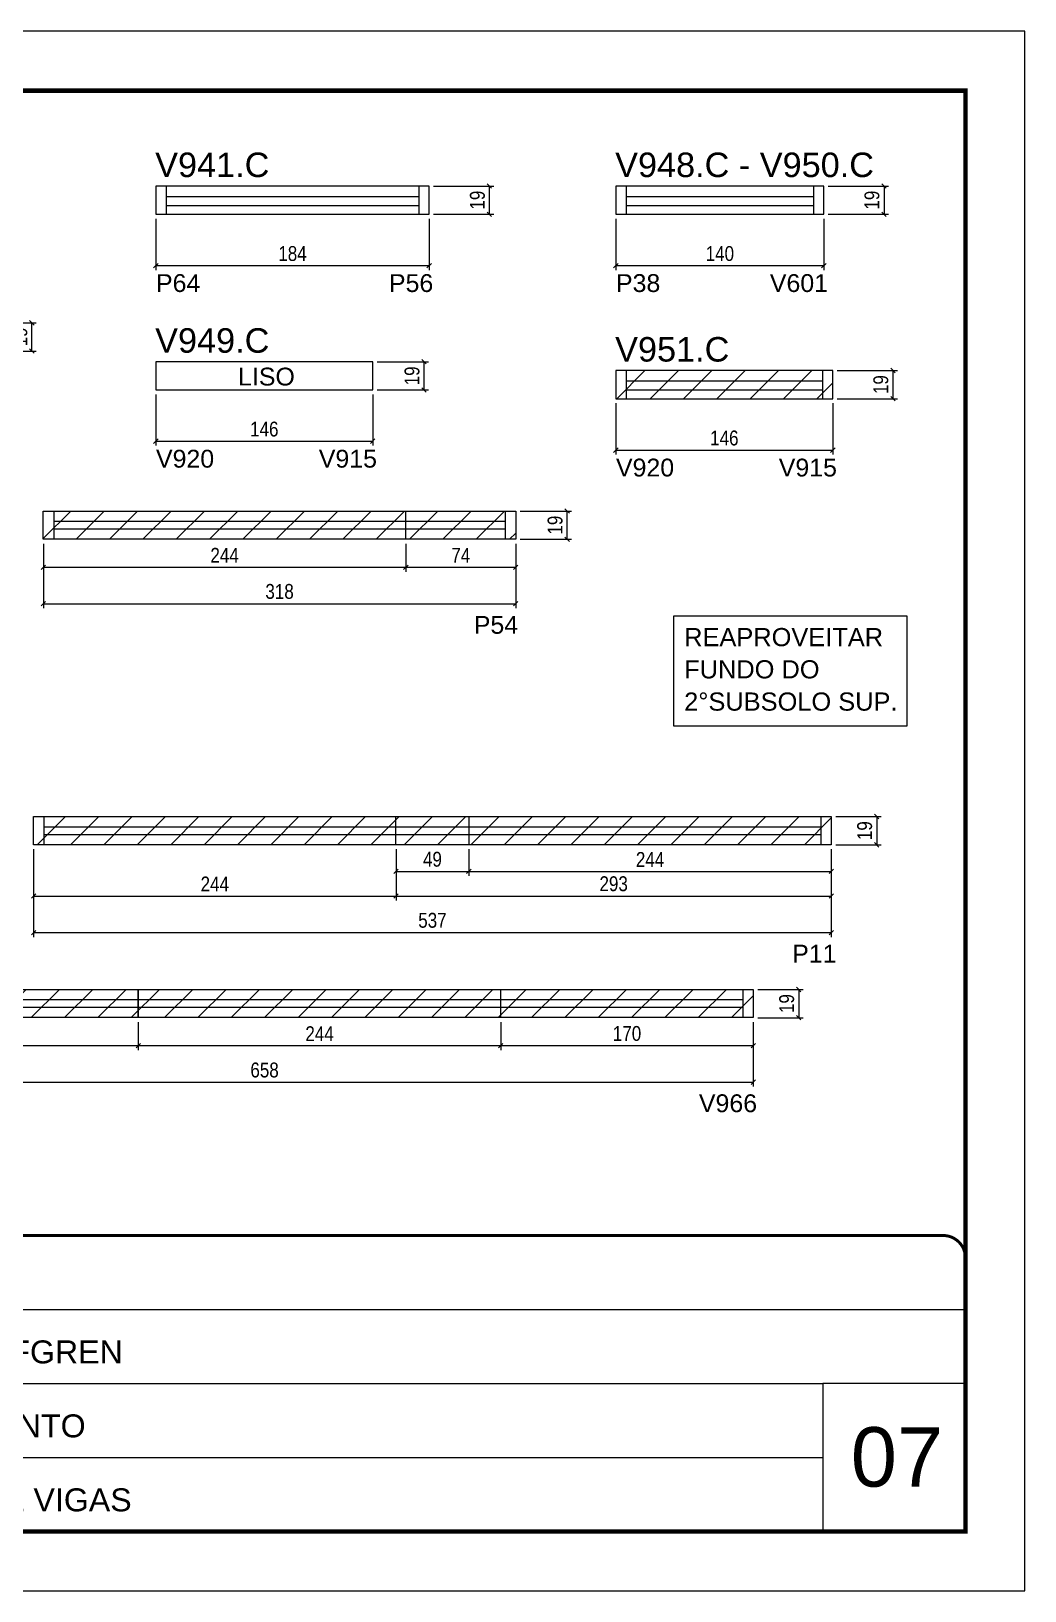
# Model space of a CAD drawing. Extents: x 1959 to 8212, y 239 to 4735.
# Drawn here: x 5958 to 6627, y 2537 to 3587 of the extents above; entities that cross this region are included whole.
import ezdxf

# ---------------------------------------------------------------- set-up
doc = ezdxf.new("R2010")
doc.units = 0
doc.linetypes.add('CONTINUO', pattern=[0])
doc.linetypes.add('DASHED', pattern=[0.75, 0.5, -0.25])
for name, color, linetype in [('5', 5, 'Continuous'), ('COTA', 241, 'Continuous'), ('NOMENCLATURA', 7, 'Continuous'), ('Painéis', 200, 'Continuous'), ('SARR_2.2x7', 40, 'Continuous')]:
    doc.layers.add(name, color=color, linetype=linetype)
for name, color, linetype, lineweight in [('CARIMBO', 255, 'Continuous', 9), ('Folhas', 255, 'Continuous', 9), ('REAPROVEITAMENTO', 251, 'Continuous', 9), ('SARRAFO DE PRESSAO', 251, 'DASHED', 9)]:
    doc.layers.add(name, color=color, linetype=linetype, lineweight=lineweight)
doc.styles.add('ARIAL', font='arial.ttf')
doc.styles.add('COTA TECNICA', font='techl___.ttf', dxfattribs={"height": 10})
doc.styles.add('COTA TECNICA-50', font='techl___.ttf', dxfattribs={"height": 10})
doc.styles.get("Standard").update_dxf_attribs({"font": 'arial.ttf'})
doc.dimstyles.new('COTA PAINEL-50', dxfattribs={"dimtxt": 10, "dimasz": 3, "dimexe": 3, "dimexo": 3, "dimgap": 3, "dimtad": 1, "dimdec": 1, "dimzin": 12, "dimdsep": 46, "dimtxsty": 'COTA TECNICA-50', "dimblk1": 'OBLIQUE', "dimblk2": 'OBLIQUE', "dimsah": 1, "dimcen": 0.9, "dimclrd": 4, "dimclre": 4, "dimclrt": 240, "dimadec": 1, "dimazin": 3, "dimtfac": 1, "dimtdec": 1, "dimtmove": 0, "dimatfit": 3, "dimfxl": 1, "dimtolj": 1, "dimtzin": 12, "dimarcsym": 0})
doc.dimstyles.new('PAINEL', dxfattribs={"dimtxt": 10, "dimasz": 3, "dimexe": 3, "dimexo": 3, "dimgap": 3, "dimtad": 1, "dimdec": 1, "dimzin": 12, "dimdsep": 46, "dimtxsty": 'COTA TECNICA', "dimblk1": 'OBLIQUE', "dimblk2": 'OBLIQUE', "dimsah": 1, "dimcen": 0.9, "dimclrd": 4, "dimclre": 4, "dimclrt": 240, "dimadec": 1, "dimazin": 3, "dimtfac": 1, "dimtdec": 1, "dimtmove": 0, "dimatfit": 3, "dimfxl": 1, "dimtolj": 1, "dimtzin": 12, "dimarcsym": 0})
pattern_1 = [(45, (42.242, -30.155), (-11.22532, 11.22532), [])]

# ---------------------------------------------------------------- blocks, each defined once
blk = doc.blocks.new('9999999999')
at = {"color": 30, "linetype": 'CONTINUO'}
for p, q in [((98564.6, 34379.6), (99584, 34379.6)), ((98564.6, 34329.8), (99488, 34329.8)), ((99584, 34329.8), (99488, 34329.8)), ((99488, 34329.8), (99488, 34230.2)), ((98564.6, 34280), (99488, 34280))]:
    blk.add_line(p, q, dxfattribs=at)
at = {"color": 30, "linetype": 'CONTINUO', "const_width": 2}
blk.add_lwpolyline([(99584, 34230.2), (99584, 34414.4, 0.414214), (99569, 34429.4), (98229, 34429.4, 0.414214), (98214, 34414.4), (98214, 34245.2, 0.414214), (98229, 34230.2), (99584, 34230.2)], format="xyb", dxfattribs=at)
at = {"layer": 'Folhas'}
blk.add_lwpolyline([(98139, 34190.2), (99624, 34190.2), (99624, 35240.2), (98139, 35240.2)], close=True, dxfattribs=at)
at = {"layer": 'Folhas', "color": 30, "const_width": 3}
blk.add_lwpolyline([(98214, 34230.2), (99584, 34230.2), (99584, 35200.2), (98214, 35200.2)], close=True, dxfattribs=at)
at = {"color": 7, "linetype": 'Continuous', "ltscale": 5, "style": 'ARIAL'}
for s, p in [('LEAF LOEFGREN', (98837.7, 34343.3)), ('1° PAVIMENTO', (98837.7, 34293.5)), ('FUNDO DE VIGAS', (98837.7, 34243.7))]:
    blk.add_text(s, height=15.483, dxfattribs=at).set_placement(p)
blk = doc.blocks.new('_Oblique')
at = {"color": 0, "linetype": 'ByBlock', "lineweight": -2}
blk.add_line((-0.5, -0.5), (0.5, 0.5), dxfattribs=at)
blk = doc.blocks.new('*D382')
at = {"layer": 'COTA', "color": 4, "lineweight": -2, "transparency": 16777216}
for p, q in [((5927.5, 3390.3), (5961.8, 3390.3)), ((5958.8, 3371.3), (5958.8, 3390.3)), ((5927.5, 3371.3), (5961.8, 3371.3))]:
    blk.add_line(p, q, dxfattribs=at)
at = {"layer": 'Defpoints', "color": 0, "transparency": 16777216}
for p in [(5924.5, 3390.3), (5958.8, 3390.3), (5924.5, 3371.3)]:
    blk.add_point(p, dxfattribs=at)
at = {"layer": 'COTA', "color": 4, "lineweight": -2, "transparency": 16777216, "xscale": 3, "yscale": 3, "zscale": 3}
for p, rotation in [((5958.8, 3390.3), 90), ((5958.8, 3371.3), 270)]:
    blk.add_blockref('_Oblique', p, dxfattribs=dict(at, rotation=rotation))
at = {"layer": 'COTA', "color": 240, "transparency": 16777216, "insert": (5950.8, 3380.8), "char_height": 10, "attachment_point": 5, "rotation": 90, "style": 'COTA TECNICA'}
blk.add_mtext('\\A1;19', dxfattribs=at)
blk = doc.blocks.new('*D400')
at = {"layer": 'COTA', "color": 4, "lineweight": -2, "transparency": 16777216}
for p, q in [((5966.6, 3241.6), (5966.6, 3198.2)), ((6284.6, 3241.6), (6284.6, 3198.2)), ((5966.6, 3201.2), (6284.6, 3201.2))]:
    blk.add_line(p, q, dxfattribs=at)
at = {"layer": 'Defpoints', "color": 0, "transparency": 16777216}
for p in [(5966.6, 3244.6), (6284.6, 3244.6), (6284.6, 3201.2)]:
    blk.add_point(p, dxfattribs=at)
at = {"layer": 'COTA', "color": 4, "lineweight": -2, "transparency": 16777216, "xscale": 3, "yscale": 3, "zscale": 3, "rotation": 180}
blk.add_blockref('_Oblique', (5966.6, 3201.2), dxfattribs=at)
at = {"layer": 'COTA', "color": 4, "lineweight": -2, "transparency": 16777216, "xscale": 3, "yscale": 3, "zscale": 3}
blk.add_blockref('_Oblique', (6284.6, 3201.2), dxfattribs=at)
at = {"layer": 'COTA', "color": 240, "transparency": 16777216, "insert": (6125.6, 3209.4), "char_height": 10, "attachment_point": 5, "style": 'COTA TECNICA'}
blk.add_mtext('\\A1;318', dxfattribs=at)
blk = doc.blocks.new('*D401')
at = {"layer": 'COTA', "color": 4, "lineweight": -2, "transparency": 16777216}
for p, q in [((6287.6, 3263.6), (6322.2, 3263.6)), ((6319.2, 3244.6), (6319.2, 3263.6)), ((6287.6, 3244.6), (6322.2, 3244.6))]:
    blk.add_line(p, q, dxfattribs=at)
at = {"layer": 'Defpoints', "color": 0, "transparency": 16777216}
for p in [(6284.6, 3263.6), (6319.2, 3263.6), (6284.6, 3244.6)]:
    blk.add_point(p, dxfattribs=at)
at = {"layer": 'COTA', "color": 4, "lineweight": -2, "transparency": 16777216, "xscale": 3, "yscale": 3, "zscale": 3}
for p, rotation in [((6319.2, 3263.6), 90), ((6319.2, 3244.6), 270)]:
    blk.add_blockref('_Oblique', p, dxfattribs=dict(at, rotation=rotation))
at = {"layer": 'COTA', "color": 240, "transparency": 16777216, "insert": (6311.1, 3254.1), "char_height": 10, "attachment_point": 5, "rotation": 90, "style": 'COTA TECNICA'}
blk.add_mtext('\\A1;19', dxfattribs=at)
blk = doc.blocks.new('*D413')
at = {"layer": 'COTA', "color": 4, "lineweight": -2, "transparency": 16777216}
for p, q in [((5966.6, 3241.6), (5966.6, 3222.7)), ((6210.6, 3241.6), (6210.6, 3222.7)), ((5966.6, 3225.7), (6210.6, 3225.7))]:
    blk.add_line(p, q, dxfattribs=at)
at = {"layer": 'Defpoints', "color": 0, "transparency": 16777216}
for p in [(5966.6, 3244.6), (6210.6, 3244.6), (6210.6, 3225.7)]:
    blk.add_point(p, dxfattribs=at)
at = {"layer": 'COTA', "color": 4, "lineweight": -2, "transparency": 16777216, "xscale": 3, "yscale": 3, "zscale": 3, "rotation": 180}
blk.add_blockref('_Oblique', (5966.6, 3225.7), dxfattribs=at)
at = {"layer": 'COTA', "color": 4, "lineweight": -2, "transparency": 16777216, "xscale": 3, "yscale": 3, "zscale": 3}
blk.add_blockref('_Oblique', (6210.6, 3225.7), dxfattribs=at)
at = {"layer": 'COTA', "color": 240, "transparency": 16777216, "insert": (6088.6, 3233.8), "char_height": 10, "attachment_point": 5, "style": 'COTA TECNICA'}
blk.add_mtext('\\A1;244', dxfattribs=at)
blk = doc.blocks.new('*D414')
at = {"layer": 'COTA', "color": 4, "lineweight": -2, "transparency": 16777216}
for p, q in [((6210.6, 3241.6), (6210.6, 3222.7)), ((6284.6, 3241.6), (6284.6, 3222.7)), ((6210.6, 3225.7), (6284.6, 3225.7))]:
    blk.add_line(p, q, dxfattribs=at)
at = {"layer": 'Defpoints', "color": 0, "transparency": 16777216}
for p in [(6210.6, 3244.6), (6284.6, 3244.6), (6284.6, 3225.7)]:
    blk.add_point(p, dxfattribs=at)
at = {"layer": 'COTA', "color": 4, "lineweight": -2, "transparency": 16777216, "xscale": 3, "yscale": 3, "zscale": 3, "rotation": 180}
blk.add_blockref('_Oblique', (6210.6, 3225.7), dxfattribs=at)
at = {"layer": 'COTA', "color": 4, "lineweight": -2, "transparency": 16777216, "xscale": 3, "yscale": 3, "zscale": 3}
blk.add_blockref('_Oblique', (6284.6, 3225.7), dxfattribs=at)
at = {"layer": 'COTA', "color": 240, "transparency": 16777216, "insert": (6247.6, 3233.8), "char_height": 10, "attachment_point": 5, "style": 'COTA TECNICA'}
blk.add_mtext('\\A1;74', dxfattribs=at)
blk = doc.blocks.new('*D407')
at = {"layer": 'COTA', "color": 4, "linetype": 'ByBlock', "lineweight": -2, "transparency": 16777216}
for p, q in [((5960, 3035.9), (5960, 3001.4)), ((6204, 3035.9), (6204, 3001.4)), ((5960, 3004.4), (6204, 3004.4))]:
    blk.add_line(p, q, dxfattribs=at)
at = {"layer": 'Defpoints', "color": 0, "linetype": 'ByBlock', "transparency": 16777216}
for p in [(5960, 3038.9), (6204, 3038.9), (6204, 3004.4)]:
    blk.add_point(p, dxfattribs=at)
at = {"layer": 'COTA', "color": 4, "linetype": 'ByBlock', "lineweight": -2, "transparency": 16777216, "xscale": 3, "yscale": 3, "zscale": 3, "rotation": 180}
blk.add_blockref('_Oblique', (5960, 3004.4), dxfattribs=at)
at = {"layer": 'COTA', "color": 4, "linetype": 'ByBlock', "lineweight": -2, "transparency": 16777216, "xscale": 3, "yscale": 3, "zscale": 3}
blk.add_blockref('_Oblique', (6204, 3004.4), dxfattribs=at)
at = {"layer": 'COTA', "color": 240, "linetype": 'ByBlock', "transparency": 16777216, "insert": (6082, 3012.5), "char_height": 10, "attachment_point": 5, "style": 'COTA TECNICA-50'}
blk.add_mtext('\\A1;244', dxfattribs=at)
blk = doc.blocks.new('*D408')
at = {"layer": 'COTA', "color": 4, "linetype": 'ByBlock', "lineweight": -2, "transparency": 16777216}
for p, q in [((6204, 3035.9), (6204, 3001.4)), ((6497, 3035.9), (6497, 3001.4)), ((6204, 3004.4), (6497, 3004.4))]:
    blk.add_line(p, q, dxfattribs=at)
at = {"layer": 'Defpoints', "color": 0, "linetype": 'ByBlock', "transparency": 16777216}
for p in [(6204, 3038.9), (6497, 3038.9), (6497, 3004.4)]:
    blk.add_point(p, dxfattribs=at)
at = {"layer": 'COTA', "color": 4, "linetype": 'ByBlock', "lineweight": -2, "transparency": 16777216, "xscale": 3, "yscale": 3, "zscale": 3, "rotation": 180}
blk.add_blockref('_Oblique', (6204, 3004.4), dxfattribs=at)
at = {"layer": 'COTA', "color": 4, "linetype": 'ByBlock', "lineweight": -2, "transparency": 16777216, "xscale": 3, "yscale": 3, "zscale": 3}
blk.add_blockref('_Oblique', (6497, 3004.4), dxfattribs=at)
at = {"layer": 'COTA', "color": 240, "linetype": 'ByBlock', "transparency": 16777216, "insert": (6350.5, 3012.6), "char_height": 10, "attachment_point": 5, "style": 'COTA TECNICA-50'}
blk.add_mtext('\\A1;293', dxfattribs=at)
blk = doc.blocks.new('*D418')
at = {"layer": 'COTA', "color": 4, "lineweight": -2, "transparency": 16777216}
for p, q in [((5960, 3035.9), (5960, 2976.8)), ((6497, 3035.9), (6497, 2976.8)), ((5960, 2979.8), (6497, 2979.8))]:
    blk.add_line(p, q, dxfattribs=at)
at = {"layer": 'Defpoints', "color": 0, "transparency": 16777216}
for p in [(5960, 3038.9), (6497, 3038.9), (6497, 2979.8)]:
    blk.add_point(p, dxfattribs=at)
at = {"layer": 'COTA', "color": 4, "lineweight": -2, "transparency": 16777216, "xscale": 3, "yscale": 3, "zscale": 3, "rotation": 180}
blk.add_blockref('_Oblique', (5960, 2979.8), dxfattribs=at)
at = {"layer": 'COTA', "color": 4, "lineweight": -2, "transparency": 16777216, "xscale": 3, "yscale": 3, "zscale": 3}
blk.add_blockref('_Oblique', (6497, 2979.8), dxfattribs=at)
at = {"layer": 'COTA', "color": 240, "transparency": 16777216, "insert": (6228.5, 2988), "char_height": 10, "attachment_point": 5, "style": 'COTA TECNICA'}
blk.add_mtext('\\A1;537', dxfattribs=at)
blk = doc.blocks.new('*D409')
at = {"layer": 'COTA', "color": 4, "linetype": 'ByBlock', "lineweight": -2, "transparency": 16777216}
for p, q in [((5786.5, 2919.5), (5786.5, 2900.7)), ((6030.5, 2919.5), (6030.5, 2900.7)), ((5786.5, 2903.7), (6030.5, 2903.7))]:
    blk.add_line(p, q, dxfattribs=at)
at = {"layer": 'Defpoints', "color": 0, "linetype": 'ByBlock', "transparency": 16777216}
for p in [(5786.5, 2922.5), (6030.5, 2922.5), (6030.5, 2903.7)]:
    blk.add_point(p, dxfattribs=at)
at = {"layer": 'COTA', "color": 4, "linetype": 'ByBlock', "lineweight": -2, "transparency": 16777216, "xscale": 3, "yscale": 3, "zscale": 3, "rotation": 180}
blk.add_blockref('_Oblique', (5786.5, 2903.7), dxfattribs=at)
at = {"layer": 'COTA', "color": 4, "linetype": 'ByBlock', "lineweight": -2, "transparency": 16777216, "xscale": 3, "yscale": 3, "zscale": 3}
blk.add_blockref('_Oblique', (6030.5, 2903.7), dxfattribs=at)
at = {"layer": 'COTA', "color": 240, "linetype": 'ByBlock', "transparency": 16777216, "insert": (5908.5, 2911.7), "char_height": 10, "attachment_point": 5, "style": 'COTA TECNICA-50'}
blk.add_mtext('\\A1;244', dxfattribs=at)
blk = doc.blocks.new('*D410')
at = {"layer": 'COTA', "color": 4, "linetype": 'ByBlock', "lineweight": -2, "transparency": 16777216}
for p, q in [((6030.5, 2919.5), (6030.5, 2900.7)), ((6274.5, 2919.5), (6274.5, 2900.7)), ((6030.5, 2903.7), (6274.5, 2903.7))]:
    blk.add_line(p, q, dxfattribs=at)
at = {"layer": 'Defpoints', "color": 0, "linetype": 'ByBlock', "transparency": 16777216}
for p in [(6030.5, 2922.5), (6274.5, 2922.5), (6274.5, 2903.7)]:
    blk.add_point(p, dxfattribs=at)
at = {"layer": 'COTA', "color": 4, "linetype": 'ByBlock', "lineweight": -2, "transparency": 16777216, "xscale": 3, "yscale": 3, "zscale": 3, "rotation": 180}
blk.add_blockref('_Oblique', (6030.5, 2903.7), dxfattribs=at)
at = {"layer": 'COTA', "color": 4, "linetype": 'ByBlock', "lineweight": -2, "transparency": 16777216, "xscale": 3, "yscale": 3, "zscale": 3}
blk.add_blockref('_Oblique', (6274.5, 2903.7), dxfattribs=at)
at = {"layer": 'COTA', "color": 240, "linetype": 'ByBlock', "transparency": 16777216, "insert": (6152.5, 2911.7), "char_height": 10, "attachment_point": 5, "style": 'COTA TECNICA-50'}
blk.add_mtext('\\A1;244', dxfattribs=at)
blk = doc.blocks.new('*D411')
at = {"layer": 'COTA', "color": 4, "lineweight": -2, "transparency": 16777216}
for p, q in [((5786.5, 2919.5), (5786.5, 2876.1)), ((6444.5, 2919.5), (6444.5, 2876.1)), ((5786.5, 2879.1), (6444.5, 2879.1))]:
    blk.add_line(p, q, dxfattribs=at)
at = {"layer": 'Defpoints', "color": 0, "transparency": 16777216}
for p in [(5786.5, 2922.5), (6444.5, 2922.5), (6444.5, 2879.1)]:
    blk.add_point(p, dxfattribs=at)
at = {"layer": 'COTA', "color": 4, "lineweight": -2, "transparency": 16777216, "xscale": 3, "yscale": 3, "zscale": 3, "rotation": 180}
blk.add_blockref('_Oblique', (5786.5, 2879.1), dxfattribs=at)
at = {"layer": 'COTA', "color": 4, "lineweight": -2, "transparency": 16777216, "xscale": 3, "yscale": 3, "zscale": 3}
blk.add_blockref('_Oblique', (6444.5, 2879.1), dxfattribs=at)
at = {"layer": 'COTA', "color": 240, "transparency": 16777216, "insert": (6115.5, 2887.2), "char_height": 10, "attachment_point": 5, "style": 'COTA TECNICA'}
blk.add_mtext('\\A1;658', dxfattribs=at)
blk = doc.blocks.new('*D419')
at = {"layer": 'COTA', "color": 4, "lineweight": -2, "transparency": 16777216}
for p, q in [((6274.5, 2919.5), (6274.5, 2900.7)), ((6444.5, 2919.5), (6444.5, 2900.7)), ((6274.5, 2903.7), (6444.5, 2903.7))]:
    blk.add_line(p, q, dxfattribs=at)
at = {"layer": 'Defpoints', "color": 0, "transparency": 16777216}
for p in [(6274.5, 2922.5), (6444.5, 2922.5), (6444.5, 2903.7)]:
    blk.add_point(p, dxfattribs=at)
at = {"layer": 'COTA', "color": 4, "lineweight": -2, "transparency": 16777216, "xscale": 3, "yscale": 3, "zscale": 3, "rotation": 180}
blk.add_blockref('_Oblique', (6274.5, 2903.7), dxfattribs=at)
at = {"layer": 'COTA', "color": 4, "lineweight": -2, "transparency": 16777216, "xscale": 3, "yscale": 3, "zscale": 3}
blk.add_blockref('_Oblique', (6444.5, 2903.7), dxfattribs=at)
at = {"layer": 'COTA', "color": 240, "transparency": 16777216, "insert": (6359.5, 2911.8), "char_height": 10, "attachment_point": 5, "style": 'COTA TECNICA'}
blk.add_mtext('\\A1;170', dxfattribs=at)
blk = doc.blocks.new('*D420')
at = {"layer": 'COTA', "color": 4, "lineweight": -2, "transparency": 16777216}
for p, q in [((6447.5, 2941.5), (6478.1, 2941.5)), ((6475.1, 2941.5), (6475.1, 2922.5)), ((6447.5, 2922.5), (6478.1, 2922.5))]:
    blk.add_line(p, q, dxfattribs=at)
at = {"layer": 'Defpoints', "color": 0, "transparency": 16777216}
for p in [(6444.5, 2941.5), (6444.5, 2922.5), (6475.1, 2922.5)]:
    blk.add_point(p, dxfattribs=at)
at = {"layer": 'COTA', "color": 4, "lineweight": -2, "transparency": 16777216, "xscale": 3, "yscale": 3, "zscale": 3}
for p, rotation in [((6475.1, 2941.5), 90), ((6475.1, 2922.5), 270)]:
    blk.add_blockref('_Oblique', p, dxfattribs=dict(at, rotation=rotation))
at = {"layer": 'COTA', "color": 240, "transparency": 16777216, "insert": (6467, 2932), "char_height": 10, "attachment_point": 5, "rotation": 90, "style": 'COTA TECNICA'}
blk.add_mtext('\\A1;19', dxfattribs=at)
blk = doc.blocks.new('*D422')
at = {"layer": 'COTA', "color": 4, "lineweight": -2, "transparency": 16777216}
for p, q in [((6204, 3035.9), (6204, 3018)), ((6253, 3035.9), (6253, 3018)), ((6204, 3021), (6253, 3021))]:
    blk.add_line(p, q, dxfattribs=at)
at = {"layer": 'Defpoints', "color": 0, "transparency": 16777216}
for p in [(6204, 3038.9), (6253, 3038.9), (6253, 3021)]:
    blk.add_point(p, dxfattribs=at)
at = {"layer": 'COTA', "color": 4, "lineweight": -2, "transparency": 16777216, "xscale": 3, "yscale": 3, "zscale": 3, "rotation": 180}
blk.add_blockref('_Oblique', (6204, 3021), dxfattribs=at)
at = {"layer": 'COTA', "color": 4, "lineweight": -2, "transparency": 16777216, "xscale": 3, "yscale": 3, "zscale": 3}
blk.add_blockref('_Oblique', (6253, 3021), dxfattribs=at)
at = {"layer": 'COTA', "color": 240, "transparency": 16777216, "insert": (6228.5, 3029.1), "char_height": 10, "attachment_point": 5, "style": 'COTA TECNICA'}
blk.add_mtext('\\A1;49', dxfattribs=at)
blk = doc.blocks.new('*D423')
at = {"layer": 'COTA', "color": 4, "lineweight": -2, "transparency": 16777216}
for p, q in [((6253, 3035.9), (6253, 3018)), ((6497, 3035.9), (6497, 3018)), ((6253, 3021), (6497, 3021))]:
    blk.add_line(p, q, dxfattribs=at)
at = {"layer": 'Defpoints', "color": 0, "transparency": 16777216}
for p in [(6253, 3038.9), (6497, 3038.9), (6497, 3021)]:
    blk.add_point(p, dxfattribs=at)
at = {"layer": 'COTA', "color": 4, "lineweight": -2, "transparency": 16777216, "xscale": 3, "yscale": 3, "zscale": 3, "rotation": 180}
blk.add_blockref('_Oblique', (6253, 3021), dxfattribs=at)
at = {"layer": 'COTA', "color": 4, "lineweight": -2, "transparency": 16777216, "xscale": 3, "yscale": 3, "zscale": 3}
blk.add_blockref('_Oblique', (6497, 3021), dxfattribs=at)
at = {"layer": 'COTA', "color": 240, "transparency": 16777216, "insert": (6375, 3029), "char_height": 10, "attachment_point": 5, "style": 'COTA TECNICA'}
blk.add_mtext('\\A1;244', dxfattribs=at)
blk = doc.blocks.new('*D427')
at = {"layer": 'COTA', "color": 4, "lineweight": -2, "transparency": 16777216}
for p, q in [((6500, 3057.9), (6530.6, 3057.9)), ((6527.6, 3057.9), (6527.6, 3038.9)), ((6500, 3038.9), (6530.6, 3038.9))]:
    blk.add_line(p, q, dxfattribs=at)
at = {"layer": 'Defpoints', "color": 0, "transparency": 16777216}
for p in [(6497, 3057.9), (6497, 3038.9), (6527.6, 3038.9)]:
    blk.add_point(p, dxfattribs=at)
at = {"layer": 'COTA', "color": 4, "lineweight": -2, "transparency": 16777216, "xscale": 3, "yscale": 3, "zscale": 3}
for p, rotation in [((6527.6, 3057.9), 90), ((6527.6, 3038.9), 270)]:
    blk.add_blockref('_Oblique', p, dxfattribs=dict(at, rotation=rotation))
at = {"layer": 'COTA', "color": 240, "transparency": 16777216, "insert": (6519.5, 3048.4), "char_height": 10, "attachment_point": 5, "rotation": 90, "style": 'COTA TECNICA'}
blk.add_mtext('\\A1;19', dxfattribs=at)
blk = doc.blocks.new('*D542')
at = {"layer": 'COTA', "color": 4, "linetype": 'ByBlock', "lineweight": -2, "transparency": 16777216}
for p, q in [((6042.3, 3460.4), (6042.3, 3425.8)), ((6226.3, 3460.4), (6226.3, 3425.8)), ((6042.3, 3428.8), (6226.3, 3428.8))]:
    blk.add_line(p, q, dxfattribs=at)
at = {"layer": 'Defpoints', "color": 0, "linetype": 'ByBlock', "transparency": 16777216}
for p in [(6042.3, 3463.4), (6226.3, 3463.4), (6226.3, 3428.8)]:
    blk.add_point(p, dxfattribs=at)
at = {"layer": 'COTA', "color": 4, "linetype": 'ByBlock', "lineweight": -2, "transparency": 16777216, "xscale": 3, "yscale": 3, "zscale": 3, "rotation": 180}
blk.add_blockref('_Oblique', (6042.3, 3428.8), dxfattribs=at)
at = {"layer": 'COTA', "color": 4, "linetype": 'ByBlock', "lineweight": -2, "transparency": 16777216, "xscale": 3, "yscale": 3, "zscale": 3}
blk.add_blockref('_Oblique', (6226.3, 3428.8), dxfattribs=at)
at = {"layer": 'COTA', "color": 240, "linetype": 'ByBlock', "transparency": 16777216, "insert": (6134.3, 3436.9), "char_height": 10, "attachment_point": 5, "style": 'COTA TECNICA-50'}
blk.add_mtext('\\A1;184', dxfattribs=at)
blk = doc.blocks.new('*D543')
at = {"layer": 'COTA', "color": 4, "lineweight": -2, "transparency": 16777216}
for p, q in [((6229.3, 3482.4), (6269.8, 3482.4)), ((6266.8, 3482.4), (6266.8, 3463.4)), ((6229.3, 3463.4), (6269.8, 3463.4))]:
    blk.add_line(p, q, dxfattribs=at)
at = {"layer": 'Defpoints', "color": 0, "transparency": 16777216}
for p in [(6226.3, 3482.4), (6226.3, 3463.4), (6266.8, 3463.4)]:
    blk.add_point(p, dxfattribs=at)
at = {"layer": 'COTA', "color": 4, "lineweight": -2, "transparency": 16777216, "xscale": 3, "yscale": 3, "zscale": 3}
for p, rotation in [((6266.8, 3482.4), 90), ((6266.8, 3463.4), 270)]:
    blk.add_blockref('_Oblique', p, dxfattribs=dict(at, rotation=rotation))
at = {"layer": 'COTA', "color": 240, "transparency": 16777216, "insert": (6258.8, 3472.9), "char_height": 10, "attachment_point": 5, "rotation": 90, "style": 'COTA TECNICA'}
blk.add_mtext('\\A1;19', dxfattribs=at)
blk = doc.blocks.new('*D578')
at = {"layer": 'COTA', "color": 4, "linetype": 'ByBlock', "lineweight": -2, "transparency": 16777216}
for p, q in [((6352, 3460.4), (6352, 3425.8)), ((6492, 3460.4), (6492, 3425.8)), ((6352, 3428.8), (6492, 3428.8))]:
    blk.add_line(p, q, dxfattribs=at)
at = {"layer": 'Defpoints', "color": 0, "linetype": 'ByBlock', "transparency": 16777216}
for p in [(6352, 3463.4), (6492, 3463.4), (6492, 3428.8)]:
    blk.add_point(p, dxfattribs=at)
at = {"layer": 'COTA', "color": 4, "linetype": 'ByBlock', "lineweight": -2, "transparency": 16777216, "xscale": 3, "yscale": 3, "zscale": 3, "rotation": 180}
blk.add_blockref('_Oblique', (6352, 3428.8), dxfattribs=at)
at = {"layer": 'COTA', "color": 4, "linetype": 'ByBlock', "lineweight": -2, "transparency": 16777216, "xscale": 3, "yscale": 3, "zscale": 3}
blk.add_blockref('_Oblique', (6492, 3428.8), dxfattribs=at)
at = {"layer": 'COTA', "color": 240, "linetype": 'ByBlock', "transparency": 16777216, "insert": (6422, 3436.9), "char_height": 10, "attachment_point": 5, "style": 'COTA TECNICA-50'}
blk.add_mtext('\\A1;140', dxfattribs=at)
blk = doc.blocks.new('*D579')
at = {"layer": 'COTA', "color": 4, "lineweight": -2, "transparency": 16777216}
for p, q in [((6495, 3482.4), (6535.5, 3482.4)), ((6532.5, 3482.4), (6532.5, 3463.4)), ((6495, 3463.4), (6535.5, 3463.4))]:
    blk.add_line(p, q, dxfattribs=at)
at = {"layer": 'Defpoints', "color": 0, "transparency": 16777216}
for p in [(6492, 3482.4), (6492, 3463.4), (6532.5, 3463.4)]:
    blk.add_point(p, dxfattribs=at)
at = {"layer": 'COTA', "color": 4, "lineweight": -2, "transparency": 16777216, "xscale": 3, "yscale": 3, "zscale": 3}
for p, rotation in [((6532.5, 3482.4), 90), ((6532.5, 3463.4), 270)]:
    blk.add_blockref('_Oblique', p, dxfattribs=dict(at, rotation=rotation))
at = {"layer": 'COTA', "color": 240, "transparency": 16777216, "insert": (6524.4, 3472.9), "char_height": 10, "attachment_point": 5, "rotation": 90, "style": 'COTA TECNICA'}
blk.add_mtext('\\A1;19', dxfattribs=at)
blk = doc.blocks.new('*D580')
at = {"layer": 'COTA', "color": 4, "linetype": 'ByBlock', "lineweight": -2, "transparency": 16777216}
for p, q in [((6042.3, 3342.1), (6042.3, 3307.6)), ((6188.3, 3342.1), (6188.3, 3307.6)), ((6042.3, 3310.6), (6188.3, 3310.6))]:
    blk.add_line(p, q, dxfattribs=at)
at = {"layer": 'Defpoints', "color": 0, "linetype": 'ByBlock', "transparency": 16777216}
for p in [(6042.3, 3345.1), (6188.3, 3345.1), (6188.3, 3310.6)]:
    blk.add_point(p, dxfattribs=at)
at = {"layer": 'COTA', "color": 4, "linetype": 'ByBlock', "lineweight": -2, "transparency": 16777216, "xscale": 3, "yscale": 3, "zscale": 3, "rotation": 180}
blk.add_blockref('_Oblique', (6042.3, 3310.6), dxfattribs=at)
at = {"layer": 'COTA', "color": 4, "linetype": 'ByBlock', "lineweight": -2, "transparency": 16777216, "xscale": 3, "yscale": 3, "zscale": 3}
blk.add_blockref('_Oblique', (6188.3, 3310.6), dxfattribs=at)
at = {"layer": 'COTA', "color": 240, "linetype": 'ByBlock', "transparency": 16777216, "insert": (6115.3, 3318.7), "char_height": 10, "attachment_point": 5, "style": 'COTA TECNICA-50'}
blk.add_mtext('\\A1;146', dxfattribs=at)
blk = doc.blocks.new('*D581')
at = {"layer": 'COTA', "color": 4, "lineweight": -2, "transparency": 16777216}
for p, q in [((6191.3, 3364.1), (6225.8, 3364.1)), ((6222.8, 3364.1), (6222.8, 3345.1)), ((6191.3, 3345.1), (6225.8, 3345.1))]:
    blk.add_line(p, q, dxfattribs=at)
at = {"layer": 'Defpoints', "color": 0, "transparency": 16777216}
for p in [(6188.3, 3364.1), (6188.3, 3345.1), (6222.8, 3345.1)]:
    blk.add_point(p, dxfattribs=at)
at = {"layer": 'COTA', "color": 4, "lineweight": -2, "transparency": 16777216, "xscale": 3, "yscale": 3, "zscale": 3}
for p, rotation in [((6222.8, 3364.1), 90), ((6222.8, 3345.1), 270)]:
    blk.add_blockref('_Oblique', p, dxfattribs=dict(at, rotation=rotation))
at = {"layer": 'COTA', "color": 240, "transparency": 16777216, "insert": (6214.8, 3354.6), "char_height": 10, "attachment_point": 5, "rotation": 90, "style": 'COTA TECNICA'}
blk.add_mtext('\\A1;19', dxfattribs=at)
blk = doc.blocks.new('*D582')
at = {"layer": 'COTA', "color": 4, "linetype": 'ByBlock', "lineweight": -2, "transparency": 16777216}
for p, q in [((6352, 3336.2), (6352, 3301.6)), ((6498, 3336.2), (6498, 3301.6)), ((6352, 3304.6), (6498, 3304.6))]:
    blk.add_line(p, q, dxfattribs=at)
at = {"layer": 'Defpoints', "color": 0, "linetype": 'ByBlock', "transparency": 16777216}
for p in [(6352, 3339.2), (6498, 3339.2), (6498, 3304.6)]:
    blk.add_point(p, dxfattribs=at)
at = {"layer": 'COTA', "color": 4, "linetype": 'ByBlock', "lineweight": -2, "transparency": 16777216, "xscale": 3, "yscale": 3, "zscale": 3, "rotation": 180}
blk.add_blockref('_Oblique', (6352, 3304.6), dxfattribs=at)
at = {"layer": 'COTA', "color": 4, "linetype": 'ByBlock', "lineweight": -2, "transparency": 16777216, "xscale": 3, "yscale": 3, "zscale": 3}
blk.add_blockref('_Oblique', (6498, 3304.6), dxfattribs=at)
at = {"layer": 'COTA', "color": 240, "linetype": 'ByBlock', "transparency": 16777216, "insert": (6425, 3312.7), "char_height": 10, "attachment_point": 5, "style": 'COTA TECNICA-50'}
blk.add_mtext('\\A1;146', dxfattribs=at)
blk = doc.blocks.new('*D583')
at = {"layer": 'COTA', "color": 4, "lineweight": -2, "transparency": 16777216}
for p, q in [((6501, 3358.2), (6541.5, 3358.2)), ((6538.5, 3358.2), (6538.5, 3339.2)), ((6501, 3339.2), (6541.5, 3339.2))]:
    blk.add_line(p, q, dxfattribs=at)
at = {"layer": 'Defpoints', "color": 0, "transparency": 16777216}
for p in [(6498, 3358.2), (6498, 3339.2), (6538.5, 3339.2)]:
    blk.add_point(p, dxfattribs=at)
at = {"layer": 'COTA', "color": 4, "lineweight": -2, "transparency": 16777216, "xscale": 3, "yscale": 3, "zscale": 3}
for p, rotation in [((6538.5, 3358.2), 90), ((6538.5, 3339.2), 270)]:
    blk.add_blockref('_Oblique', p, dxfattribs=dict(at, rotation=rotation))
at = {"layer": 'COTA', "color": 240, "transparency": 16777216, "insert": (6530.4, 3348.7), "char_height": 10, "attachment_point": 5, "rotation": 90, "style": 'COTA TECNICA'}
blk.add_mtext('\\A1;19', dxfattribs=at)

msp = doc.modelspace()

# ---------------------------------------------------------------- hatches: boundary and pattern name
at = {"layer": 'REAPROVEITAMENTO'}
h = msp.add_hatch(dxfattribs=at)
h.set_pattern_fill('ANSI31', color=256, scale=5, style=0)
h.set_pattern_definition(pattern_1)
h.paths.add_polyline_path([(6497.97, 3339.16), (6497.97, 3358.16), (6351.97, 3358.16), (6351.97, 3339.16)])
h = msp.add_hatch(dxfattribs=at)
h.set_pattern_fill('ANSI31', color=256, scale=5, style=0)
h.set_pattern_definition(pattern_1)
h.paths.add_polyline_path([(6210.57, 3263.59), (5966.57, 3263.59), (5966.57, 3244.59), (6210.57, 3244.59)])
h.paths.add_polyline_path([(6284.57, 3263.59), (6210.57, 3263.59), (6210.57, 3244.59), (6284.57, 3244.59)])
h = msp.add_hatch(dxfattribs=at)
h.set_pattern_fill('ANSI31', color=256, scale=5, style=0)
h.set_pattern_definition(pattern_1)
h.paths.add_polyline_path([(6203.95, 3057.86), (5959.95, 3057.86), (5959.95, 3038.86), (6203.95, 3038.86)])
h.paths.add_polyline_path([(6252.95, 3057.86), (6203.95, 3057.86), (6203.95, 3038.86), (6252.95, 3038.86)])
h.paths.add_polyline_path([(6496.95, 3057.86), (6252.95, 3057.86), (6252.95, 3038.86), (6496.95, 3038.86)])
h = msp.add_hatch(dxfattribs=at)
h.set_pattern_fill('ANSI31', color=256, scale=5, style=0)
h.set_pattern_definition(pattern_1)
h.paths.add_polyline_path([(5512.95, 2941.52), (5268.95, 2941.52), (5268.95, 2922.52), (5512.95, 2922.52)])
h.paths.add_polyline_path([(5756.45, 2941.52), (5512.95, 2941.52), (5512.95, 2922.52), (5756.45, 2922.52)])
h.paths.add_polyline_path([(6030.45, 2941.52), (5786.45, 2941.52), (5786.45, 2922.52), (6030.45, 2922.52)])
h.paths.add_polyline_path([(6274.45, 2941.52), (6030.45, 2941.52), (6030.45, 2922.52), (6274.45, 2922.52)])
h.paths.add_polyline_path([(6444.45, 2941.52), (6274.45, 2941.52), (6274.45, 2922.52), (6444.45, 2922.52)])

# ---------------------------------------------------------------- linework, layer by layer
at = {"layer": 'COTA'}
msp.add_lwpolyline([(6390.98, 3192.93), (6547.94, 3192.93), (6547.94, 3118.67), (6390.98, 3118.67)], close=True, dxfattribs=at)
at = {"layer": 'Painéis'}
for p, q in [((5966.57, 3244.59), (5966.57, 3263.59)), ((5966.57, 3263.59), (6284.57, 3263.59)), ((6210.57, 3244.59), (6210.57, 3263.59)), ((6284.57, 3263.59), (6284.57, 3244.59)), ((6284.57, 3244.59), (5966.57, 3244.59)), ((6030.45, 2941.52), (6444.45, 2941.52)), ((6030.45, 2922.52), (6030.45, 2941.52)), ((6274.45, 2922.52), (6274.45, 2941.52)), ((6444.45, 2941.52), (6444.45, 2922.52)), ((6444.45, 2922.52), (6030.45, 2922.52))]:
    msp.add_line(p, q, dxfattribs=at)
at = {"layer": 'Painéis', "linetype": 'ByBlock'}
for p, q in [((6203.95, 3038.86), (6203.95, 3057.86)), ((6252.95, 3057.86), (6252.95, 3038.86))]:
    msp.add_line(p, q, dxfattribs=at)
for points in [[(6042.33, 3482.36), (6042.33, 3463.36), (6226.33, 3463.36), (6226.33, 3482.36)], [(6351.97, 3482.36), (6351.97, 3463.36), (6491.97, 3463.36), (6491.97, 3482.36)], [(6042.33, 3364.11), (6042.33, 3345.11), (6188.33, 3345.11), (6188.33, 3364.11)], [(6351.97, 3358.16), (6351.97, 3339.16), (6497.97, 3339.16), (6497.97, 3358.16)], [(5959.95, 3057.86), (6496.95, 3057.86), (6496.95, 3038.86), (5959.95, 3038.86)]]:
    msp.add_lwpolyline(points, close=True, dxfattribs=at)
at = {"layer": 'Painéis'}
msp.add_lwpolyline([(6030.45, 2922.52), (5786.45, 2922.52), (5786.45, 2941.52), (6030.45, 2941.52)], close=True, dxfattribs=at)
at = {"layer": 'SARR_2.2x7', "linetype": 'Continuous'}
for p, q in [((6049.33, 3482.36), (6049.33, 3463.36)), ((6219.33, 3482.36), (6219.33, 3463.36)), ((6358.97, 3482.36), (6358.97, 3463.36)), ((6484.97, 3482.36), (6484.97, 3463.36)), ((6049.33, 3475.36), (6219.33, 3475.36)), ((6049.33, 3469.36), (6219.33, 3469.36)), ((6358.97, 3475.36), (6484.97, 3475.36)), ((6358.97, 3469.36), (6484.97, 3469.36)), ((6358.97, 3358.16), (6358.97, 3339.16)), ((6358.97, 3351.16), (6490.97, 3351.16)), ((6490.97, 3358.16), (6490.97, 3339.16)), ((6358.97, 3345.16), (6490.97, 3345.16)), ((5973.57, 3263.59), (5973.57, 3244.59)), ((6277.57, 3256.59), (5973.57, 3256.59)), ((6277.57, 3263.59), (6277.57, 3244.59)), ((5973.57, 3251.59), (6277.57, 3251.59)), ((5966.95, 3057.86), (5966.95, 3038.86)), ((6489.95, 3057.86), (6489.95, 3038.86)), ((6203.95, 3050.86), (5966.95, 3050.86)), ((5966.95, 3045.86), (6203.95, 3045.86)), ((6489.95, 3050.86), (6203.95, 3050.86)), ((6203.95, 3045.86), (6489.95, 3045.86)), ((6437.45, 2941.52), (6437.45, 2922.52)), ((6030.45, 2934.52), (5793.45, 2934.52)), ((5793.45, 2929.52), (6030.45, 2929.52)), ((6274.45, 2934.52), (6030.45, 2934.52)), ((6030.45, 2929.52), (6274.45, 2929.52)), ((6437.45, 2934.52), (6274.45, 2934.52)), ((6274.45, 2929.52), (6437.45, 2929.52))]:
    msp.add_line(p, q, dxfattribs=at)

# ---------------------------------------------------------------- block references
at = {"layer": 'SARRAFO DE PRESSAO', "color": 6, "linetype": 'ByBlock'}
msp.add_blockref('9999999999', (-92996.71, -31653.56), dxfattribs=at)

# ---------------------------------------------------------------- texts
at = {"color": 0, "linetype": 'Continuous', "ltscale": 5, "style": 'ARIAL'}
for s, height, p in [('REAPROVEITAR ', 12.2353, (6397.96, 3172.61)), ('FUNDO DO', 12.235, (6397.96, 3150.91)), ('2°SUBSOLO SUP.', 12.2353, (6397.96, 3129.2))]:
    msp.add_text(s, height=height, dxfattribs=at).set_placement(p)
at = {"layer": '5', "linetype": 'Continuous'}
for s, rotation, p in [('P64', 0.00004, (6042.41, 3411.06)), ('P56', 359.99996, (6199.23, 3411.06)), ('P38', 0.00004, (6352.06, 3411.06)), ('V601', 359.99996, (6455.65, 3411.06)), ('LISO', 359.99996, (6097.67, 3348.11)), ('V920', 0.00004, (6042.41, 3292.82)), ('V915', 359.99996, (6152.01, 3292.82)), ('V920', 0.00004, (6352.06, 3286.86)), ('V915', 359.99996, (6461.65, 3286.86)), ('P54', 359.99996, (6256.36, 3180.97)), ('P11', 359.99996, (6470.7, 2959.62)), ('V966', 359.99996, (6407.89, 2858.89))]:
    msp.add_text(s, height=12, rotation=rotation, dxfattribs=at).set_placement(p)
at = {"layer": 'CARIMBO', "style": 'ARIAL'}
msp.add_text('07', height=40, dxfattribs=at).set_placement((6510.13, 2606.79))
at = {"layer": 'NOMENCLATURA', "linetype": 'Continuous'}
for s, p in [('V941.C', (6041.86, 3488.42)), ('V948.C - V950.C', (6351.5, 3488.42)), ('V949.C', (6041.86, 3370.17)), ('V951.C', (6351.5, 3364.22))]:
    msp.add_text(s, height=16.5, dxfattribs=at).set_placement(p)

# ---------------------------------------------------------------- dimensions: what is measured, and where the dimension line sits
at = {"layer": 'COTA'}
for base, p1, p2, picture, middle in [((6266.84, 3463.36), (6226.33, 3482.36), (6226.33, 3463.36), '*D543', (6258.75, 3472.86)), ((6532.49, 3463.36), (6491.97, 3482.36), (6491.97, 3463.36), '*D579', (6524.4, 3472.86)), ((5958.85, 3390.29), (5924.45, 3371.29), (5924.45, 3390.29), '*D382', (5950.76, 3380.79)), ((6222.84, 3345.11), (6188.33, 3364.11), (6188.33, 3345.11), '*D581', (6214.75, 3354.61)), ((6538.49, 3339.16), (6497.97, 3358.16), (6497.97, 3339.16), '*D583', (6530.4, 3348.66)), ((6319.2, 3263.59), (6284.57, 3244.59), (6284.57, 3263.59), '*D401', (6311.11, 3254.09)), ((6527.58, 3038.86), (6496.95, 3057.86), (6496.95, 3038.86), '*D427', (6519.49, 3048.36)), ((6475.08, 2922.52), (6444.45, 2941.52), (6444.45, 2922.52), '*D420', (6466.99, 2932.02))]:
    dim = msp.add_linear_dim(base=base, p1=p1, p2=p2, angle=90, dimstyle='PAINEL', dxfattribs=at)
    dim.commit()
    dim.dimension.update_dxf_attribs({"geometry": picture, "text_midpoint": middle})
at = {"layer": 'COTA', "color": 1, "linetype": 'ByBlock'}
for base, p1, p2, picture, middle in [((6226.33, 3428.82), (6042.33, 3463.36), (6226.33, 3463.36), '*D542', (6134.33, 3436.91)), ((6491.97, 3428.82), (6351.97, 3463.36), (6491.97, 3463.36), '*D578', (6421.97, 3436.92)), ((6188.33, 3310.57), (6042.33, 3345.11), (6188.33, 3345.11), '*D580', (6115.33, 3318.67)), ((6497.97, 3304.62), (6351.97, 3339.16), (6497.97, 3339.16), '*D582', (6424.97, 3312.72)), ((6203.95, 3004.4), (5959.95, 3038.86), (6203.95, 3038.86), '*D407', (6081.95, 3012.47)), ((6496.95, 3004.4), (6203.95, 3038.86), (6496.95, 3038.86), '*D408', (6350.45, 3012.65)), ((6030.45, 2903.67), (5786.45, 2922.52), (6030.45, 2922.52), '*D409', (5908.45, 2911.75)), ((6274.45, 2903.67), (6030.45, 2922.52), (6274.45, 2922.52), '*D410', (6152.45, 2911.75))]:
    dim = msp.add_linear_dim(base=base, p1=p1, p2=p2, dimstyle='COTA PAINEL-50', override={"dimarcsym": 1}, dxfattribs=at)
    dim.commit()
    dim.dimension.update_dxf_attribs({"geometry": picture, "text_midpoint": middle})
at = {"layer": 'COTA'}
for base, p1, p2, picture, middle in [((6284.57, 3201.17), (5966.57, 3244.59), (6284.57, 3244.59), '*D400', (6125.57, 3209.41)), ((6210.57, 3225.75), (5966.57, 3244.59), (6210.57, 3244.59), '*D413', (6088.57, 3233.82)), ((6496.95, 2979.82), (5959.95, 3038.86), (6496.95, 3038.86), '*D418', (6228.45, 2988.04)), ((6252.95, 3020.95), (6203.95, 3038.86), (6252.95, 3038.86), '*D422', (6228.45, 3029.06)), ((6444.45, 2879.09), (5786.45, 2922.52), (6444.45, 2922.52), '*D411', (6115.45, 2887.23)), ((6444.45, 2903.67), (6274.45, 2922.52), (6444.45, 2922.52), '*D419', (6359.45, 2911.78))]:
    dim = msp.add_linear_dim(base=base, p1=p1, p2=p2, dimstyle='PAINEL', dxfattribs=at)
    dim.commit()
    dim.dimension.update_dxf_attribs({"geometry": picture, "text_midpoint": middle})
for base, p1, p2, picture, middle in [((6284.57, 3225.75), (6210.57, 3244.59), (6284.57, 3244.59), '*D414', (6247.57, 3233.82)), ((6496.95, 3020.95), (6252.95, 3038.86), (6496.95, 3038.86), '*D423', (6374.95, 3029.03))]:
    dim = msp.add_linear_dim(base=base, p1=p1, p2=p2, dimstyle='PAINEL', override={"dimtmove": 1}, dxfattribs=at)
    dim.commit()
    dim.dimension.update_dxf_attribs({"geometry": picture, "text_midpoint": middle})

doc.saveas('drawing.dxf')
